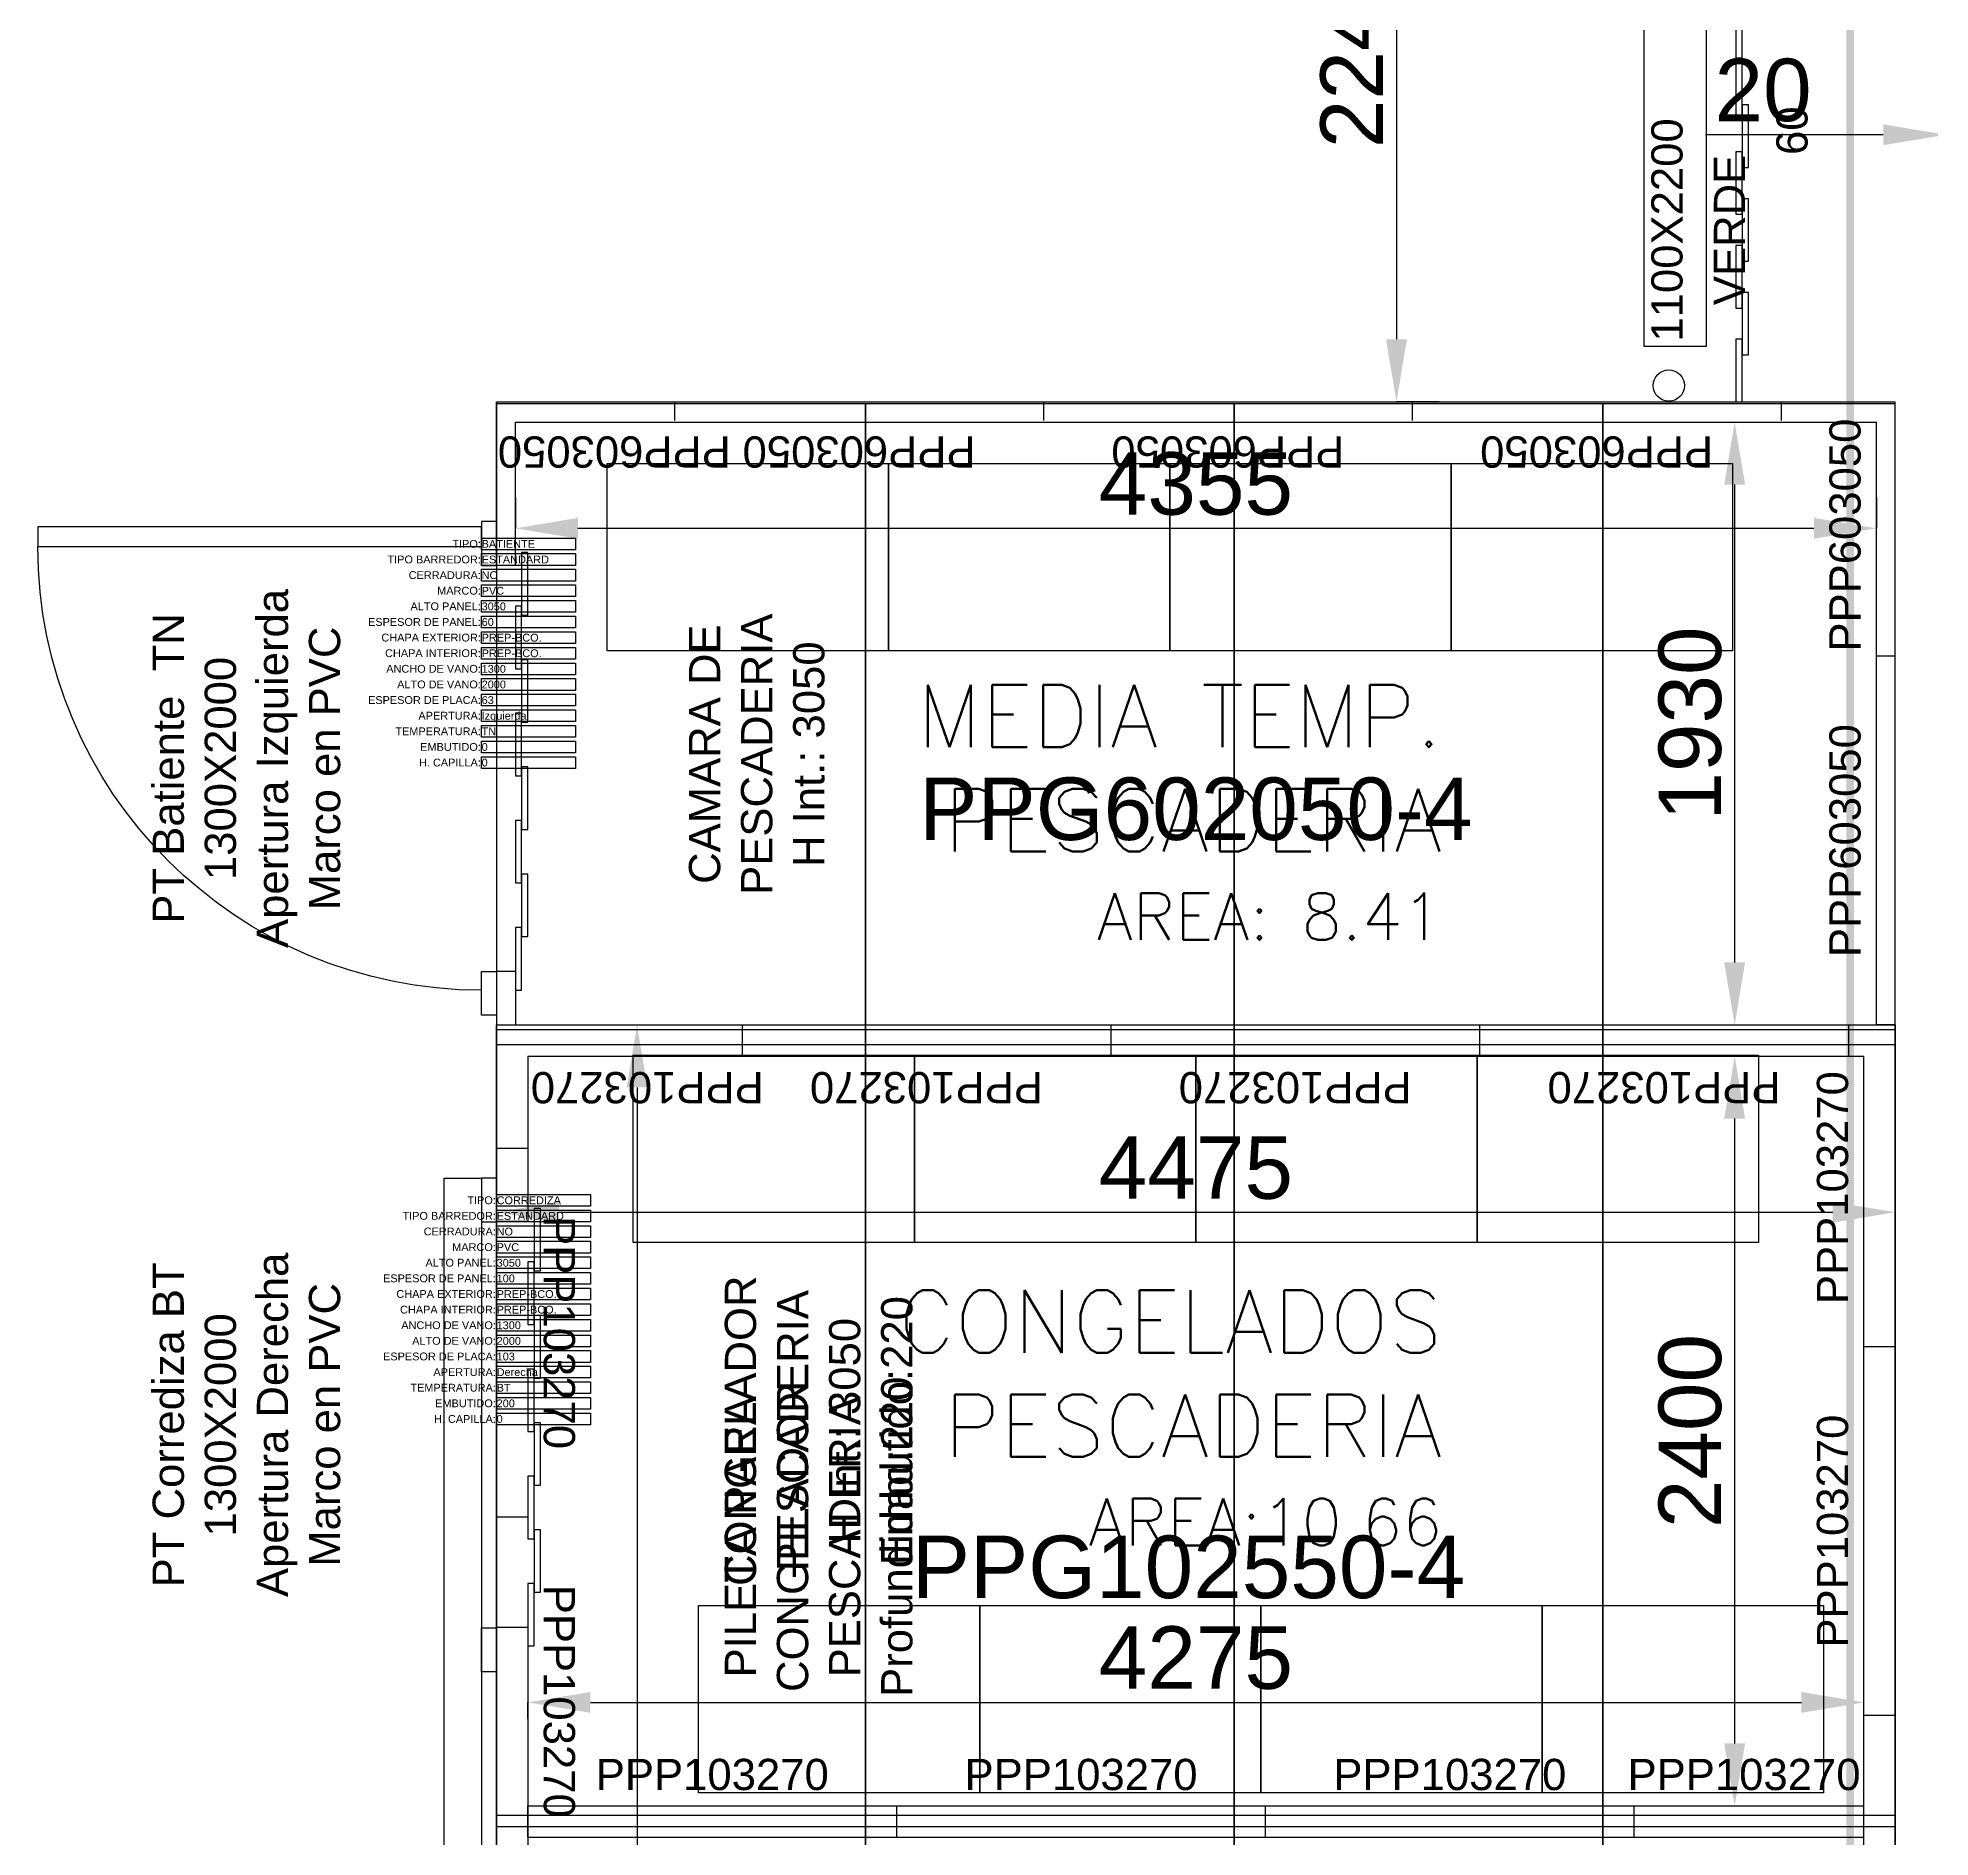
# Model space of a CAD drawing. Header units: millimetres. Extents: x 1478096 to 1808313, y 619971 to 762366.
# Drawn here: x 1533846 to 1539901, y 695134 to 700893 of the extents above; entities that cross this region are included whole.
import ezdxf
from ezdxf.enums import TextEntityAlignment as Align

# ---------------------------------------------------------------- set-up
doc = ezdxf.new("R2010")
doc.units = ezdxf.units.MM
doc.header["$LTSCALE"] = 10
doc.linetypes.add('CENTERX2', pattern=[4, 2.5, -0.5, 0.5, -0.5])
for name, color, linetype in [('COSTAN-CAM-CORT BANDAS', 4, 'Continuous'), ('COSTAN-CAM-CORT BANDAS NOM', 7, 'Continuous'), ('COSTAN-CAM-COTAS', 7, 'Continuous'), ('COSTAN-CAM-EJES', 251, 'CENTERX2'), ('COSTAN-CAM-LAT NUM', 6, 'Continuous'), ('COSTAN-CAM-LATERALES', 5, 'Continuous'), ('COSTAN-CAM-NOMENCLATURAS', 7, 'Continuous'), ('COSTAN-CAM-PIL-AISLACION', 45, 'Continuous'), ('COSTAN-CAM-PUERTAS', 4, 'Continuous'), ('COSTAN-CAM-PUERTAS-NOM', 7, 'Continuous'), ('COSTAN-CAM-TECHOS NOMENCLATURAS', 7, 'Continuous'), ('COSTAN-CAM-TECHOS-100', 21, 'Continuous'), ('COSTAN-CAM-TECHOS-60', 1, 'Continuous'), ('COSTAN-EXH-COTAS', 7, 'Continuous'), ('DC-ARQ-EQUIP. PREP.', 30, 'Continuous'), ('DC-ARQ-TEXTOS', 7, 'Continuous')]:
    doc.layers.add(name, color=color, linetype=linetype)
doc.layers.add('COSTAN-CAM-PTAS-AUXILIAR', color=8, linetype='Continuous', plot=False)
doc.styles.add('costan', font='arial.ttf')
doc.styles.get("Standard").update_dxf_attribs({"font": 'arial.ttf'})
doc.dimstyles.new('COSTAN-MM-100', dxfattribs={"dimtxt": 200, "dimasz": 200, "dimexe": 0, "dimexo": 0, "dimgap": 40, "dimtad": 1, "dimdec": 0, "dimzin": 0, "dimdsep": 46, "dimtxsty": 'costan', "dimblk1": 'ARCHTICK', "dimblk2": 'ARCHTICK', "dimcen": 0, "dimclrd": 256, "dimclre": 256, "dimclrt": 256, "dimadec": 0, "dimazin": 0, "dimtfac": 1, "dimtdec": 0, "dimtofl": 0, "dimtmove": 0, "dimatfit": 3, "dimfxl": 0, "dimtolj": 1, "dimtzin": 0, "dimarcsym": 0})

# ---------------------------------------------------------------- blocks, each defined once
blk = doc.blocks.new('RE-PLANTABASE(XREF)$0$Estanteria90x60')
blk.add_lwpolyline([(0, 0), (0, 0.6), (0.9, 0.6), (0.9, 0)], close=True)
blk = doc.blocks.new('*D174')
at = {"layer": 'COSTAN-CAM-COTAS', "lineweight": -2, "transparency": 16777216}
for p, q in [((1539275.3, 695433.7), (1539275.3, 697433.5)), ((1539275.3, 695233.7), (1539275.3, 695233.7))]:
    blk.add_line(p, q, dxfattribs=at)
at = {"layer": 'COSTAN-CAM-COTAS', "transparency": 16777216}
for points in [[(1539241.9, 697433.5), (1539308.6, 697433.5), (1539275.3, 697633.5)], [(1539241.9, 695433.7), (1539308.6, 695433.7), (1539275.3, 695233.7)]]:
    blk.add_solid(points, dxfattribs=at)
at = {"layer": 'Defpoints', "color": 0, "transparency": 16777216}
for p in [(1539275.3, 697633.5, 112421.9), (1539275.3, 697633.5), (1539275.3, 695233.7, 112421.9)]:
    blk.add_point(p, dxfattribs=at)
at = {"layer": 'COSTAN-CAM-COTAS', "transparency": 16777216, "insert": (1539133.2, 696433.6), "char_height": 200, "attachment_point": 5, "rotation": 90, "style": 'costan'}
blk.add_mtext('\\A1;2400', dxfattribs=at)
blk = doc.blocks.new('_ARCHTICK')
at = {"color": 0, "linetype": 'ByBlock', "const_width": 0.15}
blk.add_lwpolyline([(-0.5, -0.5), (0.5, 0.5)], dxfattribs=at)
blk = doc.blocks.new('*D175')
at = {"layer": 'COSTAN-CAM-COTAS', "lineweight": -2, "transparency": 16777216}
for p, q in [((1539275.3, 697933.5), (1539275.3, 699463)), ((1539275.3, 697733.5), (1539275.3, 697733.5))]:
    blk.add_line(p, q, dxfattribs=at)
at = {"layer": 'COSTAN-CAM-COTAS', "transparency": 16777216}
for points in [[(1539241.9, 699463), (1539308.6, 699463), (1539275.3, 699663)], [(1539241.9, 697933.5), (1539308.6, 697933.5), (1539275.3, 697733.5)]]:
    blk.add_solid(points, dxfattribs=at)
at = {"layer": 'Defpoints', "color": 0, "transparency": 16777216}
for p in [(1539275.3, 699663, 112421.9), (1539275.3, 699663), (1539275.3, 697733.5, 112421.9)]:
    blk.add_point(p, dxfattribs=at)
at = {"layer": 'COSTAN-CAM-COTAS', "transparency": 16777216, "insert": (1539133.1, 698698.2), "char_height": 200, "attachment_point": 5, "rotation": 90, "style": 'costan'}
blk.add_mtext('\\A1;1930', dxfattribs=at)
blk = doc.blocks.new('*D180')
at = {"layer": 'COSTAN-CAM-COTAS', "lineweight": -2, "transparency": 16777216}
for p, q in [((1535413.9, 695512.7), (1535413.9, 695565.1)), ((1535613.9, 695565.1), (1539488.9, 695565.1)), ((1539688.9, 695512.7), (1539688.9, 695565.1))]:
    blk.add_line(p, q, dxfattribs=at)
at = {"layer": 'COSTAN-CAM-COTAS', "transparency": 16777216}
for points in [[(1535613.9, 695598.4), (1535613.9, 695531.8), (1535413.9, 695565.1)], [(1539488.9, 695598.4), (1539488.9, 695531.8), (1539688.9, 695565.1)]]:
    blk.add_solid(points, dxfattribs=at)
at = {"layer": 'Defpoints', "color": 0, "transparency": 16777216}
for p in [(1539688.9, 695565.1), (1535413.9, 695512.7, 112421.9), (1539688.9, 695512.7, 112421.9)]:
    blk.add_point(p, dxfattribs=at)
at = {"layer": 'COSTAN-CAM-COTAS', "transparency": 16777216, "insert": (1537551.4, 695707.2), "char_height": 200, "attachment_point": 5, "style": 'costan'}
blk.add_mtext('\\A1;4275', dxfattribs=at)
blk = doc.blocks.new('*D181')
at = {"layer": 'COSTAN-CAM-COTAS', "lineweight": -2, "transparency": 16777216}
for p, q in [((1535373.9, 699422.8), (1535373.9, 699323.1)), ((1539728.9, 699422.8), (1539728.9, 699323.1)), ((1535573.9, 699323.1), (1539528.9, 699323.1))]:
    blk.add_line(p, q, dxfattribs=at)
at = {"layer": 'COSTAN-CAM-COTAS', "transparency": 16777216}
for points in [[(1535573.9, 699356.4), (1535573.9, 699289.7), (1535373.9, 699323.1)], [(1539528.9, 699356.4), (1539528.9, 699289.7), (1539728.9, 699323.1)]]:
    blk.add_solid(points, dxfattribs=at)
at = {"layer": 'Defpoints', "color": 0, "transparency": 16777216}
for p in [(1535373.9, 699422.8, 112421.9), (1539728.9, 699422.8, 112421.9), (1539728.9, 699323.1)]:
    blk.add_point(p, dxfattribs=at)
at = {"layer": 'COSTAN-CAM-COTAS', "transparency": 16777216, "insert": (1537551.4, 699465.2), "char_height": 200, "attachment_point": 5, "style": 'costan'}
blk.add_mtext('\\A1;4355', dxfattribs=at)
blk = doc.blocks.new('*D195')
at = {"layer": 'COSTAN-CAM-PIL-AISLACION', "lineweight": -2, "transparency": 16777216}
for p, q in [((1535313.9, 697733.5), (1535763.2, 697733.5)), ((1535763.2, 697533.5), (1535763.2, 691938.3)), ((1535313.9, 691738.3), (1535763.2, 691738.3))]:
    blk.add_line(p, q, dxfattribs=at)
at = {"layer": 'COSTAN-CAM-PIL-AISLACION', "transparency": 16777216}
for points in [[(1535796.5, 697533.5), (1535729.9, 697533.5), (1535763.2, 697733.5)], [(1535796.6, 691938.3), (1535729.9, 691938.3), (1535763.2, 691738.3)]]:
    blk.add_solid(points, dxfattribs=at)
at = {"layer": 'Defpoints', "color": 0, "transparency": 16777216}
for p in [(1535313.9, 697733.5, 112421.9), (1535313.9, 691738.3), (1535763.2, 691738.3)]:
    blk.add_point(p, dxfattribs=at)
at = {"layer": 'COSTAN-CAM-PIL-AISLACION', "transparency": 16777216, "insert": (1535905.3, 694735.9), "char_height": 200, "attachment_point": 5, "rotation": 270.00021, "style": 'costan'}
blk.add_mtext('\\A1;5995', dxfattribs=at)
blk = doc.blocks.new('*D196')
at = {"layer": 'COSTAN-CAM-PIL-AISLACION', "lineweight": -2, "transparency": 16777216}
for p, q in [((1535313.9, 697733.5), (1535313.9, 697133.9)), ((1539788.9, 697733.5), (1539788.9, 697133.9)), ((1535513.9, 697133.9), (1539588.9, 697133.9))]:
    blk.add_line(p, q, dxfattribs=at)
at = {"layer": 'COSTAN-CAM-PIL-AISLACION', "transparency": 16777216}
for points in [[(1535513.9, 697167.3), (1535513.9, 697100.6), (1535313.9, 697133.9)], [(1539588.9, 697167.3), (1539588.9, 697100.6), (1539788.9, 697133.9)]]:
    blk.add_solid(points, dxfattribs=at)
at = {"layer": 'Defpoints', "color": 0, "transparency": 16777216}
for p in [(1535313.9, 697733.5, 112421.9), (1539788.9, 697733.5), (1539788.9, 697133.9)]:
    blk.add_point(p, dxfattribs=at)
at = {"layer": 'COSTAN-CAM-PIL-AISLACION', "transparency": 16777216, "insert": (1537551.4, 697275.6), "char_height": 200, "attachment_point": 5, "style": 'costan'}
blk.add_mtext('\\A1;4475', dxfattribs=at)
blk = doc.blocks.new('COSTAN-CAM-INFO-PTAS')
at = {"layer": 'COSTAN-CAM-PTAS-AUXILIAR'}
for points in [[(0, 737.5), (300, 737.5), (300, 700), (0, 700)], [(0, 687.5), (300, 687.5), (300, 650), (0, 650)], [(0, 637.5), (300, 637.5), (300, 600), (0, 600)], [(0, 587.5), (300, 587.5), (300, 550), (0, 550)], [(0, 537.5), (300, 537.5), (300, 500), (0, 500)], [(0, 487.5), (300, 487.5), (300, 450), (0, 450)], [(0, 437.5), (300, 437.5), (300, 400), (0, 400)], [(0, 387.5), (300, 387.5), (300, 350), (0, 350)], [(0, 337.5), (300, 337.5), (300, 300), (0, 300)], [(0, 287.5), (300, 287.5), (300, 250), (0, 250)], [(0, 237.5), (300, 237.5), (300, 200), (0, 200)], [(0, 187.5), (300, 187.5), (300, 150), (0, 150)], [(0, 137.5), (300, 137.5), (300, 100), (0, 100)], [(0, 87.5), (300, 87.5), (300, 50), (0, 50)], [(0, 37.5), (300, 37.5), (300, 0), (0, 0)]]:
    blk.add_lwpolyline(points, close=True, dxfattribs=at)
at = {"layer": 'COSTAN-CAM-PTAS-AUXILIAR', "char_height": 25, "attachment_point": 6, "style": 'costan'}
for s, insert, width in [('TIPO:', (-2.5, 718.75), 159.3026), ('TIPO BARREDOR:', (-2.5, 668.75), 370.6277), ('CERRADURA:', (-2.5, 618.75), 370.735), ('MARCO:', (-2.5, 568.75), 247.3286), ('ALTO PANEL:', (-2.5, 518.75), 493.1993), ('ESPESOR DE PANEL:', (-2.5, 468.75), 437.8928), ('CHAPA EXTERIOR:', (-2.5, 418.75), 493.1993), ('CHAPA INTERIOR:', (-2.5, 368.75), 437.8928), ('ANCHO DE VANO:', (-2.5, 318.75), 428.6751), ('ALTO DE VANO:', (-2.5, 268.75), 435.2592), ('ESPESOR DE PLACA:', (-2.5, 218.75), 435.2592), ('TEMPERATURA:', (-2.5, 118.75), 435.2592), ('APERTURA:', (-2.5, 168.75), 428.6751), ('EMBUTIDO:', (-2.5, 68.75), 428.6751), ('H. CAPILLA:', (-2.5, 18.75), 435.2592)]:
    blk.add_mtext(s, dxfattribs=dict(at, insert=insert, width=width))
at = {"layer": 'COSTAN-CAM-PTAS-AUXILIAR', "style": 'costan', "flags": 4}
for tag, p in [('TIPO', (0, 718.75)), ('BARREDOR', (0, 668.75)), ('CERRADURA', (0, 618.75)), ('MARCO', (0, 568.75)), ('HPANEL', (0, 518.75)), ('CHAPAE', (0, 418.75)), ('ESPPANEL', (0, 468.75)), ('CHAPAI', (0, 368.75)), ('ANCHOVANO', (0, 318.75)), ('ALTOVANO', (0, 268.75)), ('ESPPLACA', (0, 218.75)), ('APERTURA', (0, 168.75)), ('TEMP', (0, 118.75)), ('EMBUTIDO', (0, 68.75)), ('HCAPILLA', (0, 18.75))]:
    blk.add_attdef(tag, text='', height=25, dxfattribs=at).set_placement(p, align=Align.MIDDLE_LEFT)
blk = doc.blocks.new('COSTAN-CAM-PANEL-TECHO')
blk.add_lwpolyline([(0, 0), (1, 0), (1, 1), (0, 1)], close=True)
blk = doc.blocks.new('COSTAN-CAM-CB')
at = {"layer": 'COSTAN-CAM-CORT BANDAS', "extrusion": (0, 1.34707e-15, -1)}
blk.add_lwpolyline([(0, -20), (-200, -20), (-200, 0), (0, 0)], close=True, dxfattribs=at)
blk = doc.blocks.new('COSTAN-CAM-CB2')
at = {"layer": 'COSTAN-CAM-CORT BANDAS', "extrusion": (0, 1.34707e-15, -1)}
blk.add_lwpolyline([(0, -40), (-200, -40), (-200, -20), (0, -20)], close=True, dxfattribs=at)
blk = doc.blocks.new('COSTAN-CAM-INFO-CB')
at = {"style": 'costan'}
for tag, flags, p in [('CORTINA', 14, (0, 200)), ('DEBANDAS', 14, (0, 0)), ('MEDIDAS', 4, (0, -200))]:
    blk.add_attdef(tag, text='', height=100, dxfattribs=dict(at, flags=flags)).set_placement(p, align=Align.MIDDLE_CENTER)
at = {"layer": 'COSTAN-CAM-PTAS-AUXILIAR', "style": 'costan', "flags": 4}
blk.add_attdef('TIPO', text='', height=100, dxfattribs=at).set_placement((0, -400), align=Align.MIDDLE_CENTER)
at = {"layer": 'COSTAN-CAM-PTAS-AUXILIAR', "style": 'costan', "flags": 14}
blk.add_attdef('JAMBAS:', text='', height=100, dxfattribs=at).set_placement((181.5, -600), align=Align.MIDDLE_RIGHT)
at = {"layer": 'COSTAN-CAM-PTAS-AUXILIAR', "style": 'costan', "flags": 4}
blk.add_attdef('ESPESOR', text='', height=100, dxfattribs=at).set_placement((240, -600), align=Align.MIDDLE_LEFT)
blk = doc.blocks.new('*D244')
at = {"layer": 'COSTAN-CAM-COTAS', "lineweight": -2, "transparency": 16777216}
for p, q in [((1538373.2, 701973.1), (1538193.1, 701973.1)), ((1538193.1, 701773.1), (1538193.1, 699928)), ((1538329.3, 699728), (1538193.1, 699728))]:
    blk.add_line(p, q, dxfattribs=at)
at = {"layer": 'COSTAN-CAM-COTAS', "transparency": 16777216}
for points in [[(1538159.8, 701773.1), (1538226.5, 701773.1), (1538193.1, 701973.1)], [(1538159.8, 699928), (1538226.5, 699928), (1538193.1, 699728)]]:
    blk.add_solid(points, dxfattribs=at)
at = {"layer": 'Defpoints', "color": 0, "transparency": 16777216}
for p in [(1538373.2, 701973.1), (1538193.1, 699728), (1538329.3, 699728)]:
    blk.add_point(p, dxfattribs=at)
at = {"layer": 'COSTAN-CAM-COTAS', "transparency": 16777216, "insert": (1538051, 700850.6), "char_height": 200, "attachment_point": 5, "rotation": 90, "style": 'costan'}
blk.add_mtext('\\A1;2245', dxfattribs=at)
blk = doc.blocks.new('*D513')
at = {"layer": 'COSTAN-EXH-COTAS', "lineweight": -2, "transparency": 16777216}
for p, q in [((1539750.8, 700582.7), (1539181.5, 700582.7)), ((1540170.8, 700582.7), (1540370.8, 700582.7))]:
    blk.add_line(p, q, dxfattribs=at)
at = {"layer": 'COSTAN-EXH-COTAS', "transparency": 16777216}
for points in [[(1539750.8, 700616), (1539750.8, 700549.3), (1539950.8, 700582.7)], [(1540170.8, 700616), (1540170.8, 700549.3), (1539970.8, 700582.7)]]:
    blk.add_solid(points, dxfattribs=at)
at = {"layer": 'Defpoints', "color": 0, "transparency": 16777216}
for p in [(1539950.8, 700582.7), (1539950.8, 700582.7), (1539970.8, 700582.7)]:
    blk.add_point(p, dxfattribs=at)
at = {"layer": 'COSTAN-EXH-COTAS', "transparency": 16777216, "insert": (1539366.2, 700724.8), "char_height": 200, "attachment_point": 5, "style": 'costan'}
blk.add_mtext('\\A1;20', dxfattribs=at)

msp = doc.modelspace()

# ---------------------------------------------------------------- linework, layer by layer
at = {"elevation": 0.005}
msp.add_lwpolyline([(1538984.722, 699906.247), (1539184.722, 699906.247), (1539184.722, 701677.807), (1538984.722, 701677.807)], close=True, dxfattribs=at)
msp.add_circle((1539064.531, 699779.784, 0.005), 50)
at = {"layer": 'COSTAN-CAM-EJES', "const_width": 25}
msp.add_lwpolyline([(1539645.049, 619983.43), (1539645.049, 762353.176)], dxfattribs=at)
at = {"layer": 'COSTAN-CAM-LATERALES'}
for p, q in [((1535313.901, 699728.038), (1539788.945, 699728.037)), ((1535313.901, 699728.038), (1535313.901, 699663.038)), ((1535313.901, 699204.406), (1535313.901, 699728.038)), ((1535883.532, 699728.038), (1535883.532, 699668.038)), ((1537063.532, 699728.038), (1537063.532, 699668.038)), ((1538243.532, 699728.037), (1538243.532, 699668.037)), ((1539423.532, 699728.037), (1539423.532, 699668.037)), ((1539788.945, 692969.672), (1539788.945, 699728.037)), ((1535373.901, 699663.038), (1539728.945, 699663.037)), ((1535373.901, 699204.406), (1535373.901, 699663.038)), ((1539728.945, 697733.45), (1539728.945, 699663.037)), ((1535378.9, 699204.406), (1535313.901, 699204.406)), ((1539788.946, 698913.451), (1539728.946, 698913.451)), ((1535313.901, 697904.406), (1535313.901, 697105.407)), ((1535373.901, 697904.406), (1535313.901, 697904.406)), ((1535373.901, 697904.406), (1535373.901, 697733.451)), ((1535313.901, 697733.451), (1539788.945, 697733.451)), ((1536099.141, 697733.451), (1536099.141, 697633.451)), ((1537279.141, 697733.451), (1537279.141, 697633.451)), ((1538459.141, 697733.451), (1538459.141, 697633.451)), ((1539639.141, 697733.451), (1539639.141, 697633.451)), ((1539788.945, 697733.451), (1539728.945, 697733.451)), ((1535413.901, 697633.451), (1535413.901, 697105.407)), ((1535413.901, 697633.451), (1539688.945, 697633.451)), ((1539688.945, 695233.692), (1539688.945, 697633.451)), ((1535313.899, 697338.691), (1535413.899, 697338.69)), ((1535313.901, 697105.407), (1535413.901, 697105.407)), ((1539788.946, 696703.256), (1539688.946, 696703.256)), ((1535313.893, 696158.691), (1535413.893, 696158.69)), ((1535313.901, 695805.407), (1535313.899, 694003.407)), ((1535313.901, 695805.407), (1535413.901, 695805.407)), ((1535413.901, 695805.407), (1535413.899, 694003.407)), ((1539788.946, 695523.256), (1539688.946, 695523.256)), ((1539688.945, 693069.672), (1539688.945, 695372.064)), ((1535413.9, 695233.694), (1539688.945, 695233.692)), ((1535413.9, 695133.694), (1535413.9, 695233.694)), ((1536593.9, 695133.693), (1536593.9, 695233.693)), ((1537773.9, 695133.693), (1537773.9, 695233.693)), ((1538953.9, 695133.693), (1538953.9, 695233.693)), ((1535413.9, 695133.694), (1539688.945, 695133.692))]:
    msp.add_line(p, q, dxfattribs=at)
at = {"layer": 'COSTAN-CAM-PIL-AISLACION'}
msp.add_lwpolyline([(1535313.901, 697733.451), (1539788.945, 697733.451), (1539788.945, 691738.284), (1535313.901, 691738.284)], close=True, dxfattribs=at)
at = {"layer": 'COSTAN-CAM-PUERTAS', "extrusion": (-1.22461e-16, 2.71917e-32, -1)}
for points in [[(-1535313.901, 699204.406), (-1535313.901, 699344.406), (-1535265.901, 699344.406), (-1535265.901, 699204.406)], [(-1535265.901, 699264.406), (-1535265.901, 699327.406), (-1533845.901, 699327.406), (-1533845.901, 699264.406)], [(-1535313.901, 697904.406), (-1535313.901, 697764.406), (-1535265.901, 697764.406), (-1535265.901, 697904.406)], [(-1535265.901, 697243.407), (-1535265.901, 694143.407), (-1535145.901, 694143.407), (-1535145.901, 697243.407)], [(-1535313.901, 697103.407), (-1535313.901, 697243.407), (-1535265.901, 697243.407), (-1535265.901, 697103.407)], [(-1535313.901, 695803.407), (-1535313.901, 695663.407), (-1535265.901, 695663.407), (-1535265.901, 695803.407)]]:
    msp.add_lwpolyline(points, close=True, dxfattribs=at)
msp.add_arc((-1535265.901, 699264.406), 1420, 270, 0, dxfattribs=at)

# ---------------------------------------------------------------- block references
at = {"layer": 'COSTAN-CAM-CORT BANDAS', "row_count": 1, "row_spacing": 0}
for name, p, rotation, column_count, column_spacing in [('COSTAN-CAM-CB', (1539279.468, 700828.037), 89.99997138489766, 4, 315.016532926441), ('COSTAN-CAM-CB', (1539279.468, 699728.037), 89.99997138490308, 4, 300.0000000000069), ('COSTAN-CAM-CB2', (1539279.468, 699878.037), 89.99997138490308, 3, 300.0000000000069), ('COSTAN-CAM-CB2', (1535373.901, 698016.552), 90, 4, 342.8571428571428), ('COSTAN-CAM-CB', (1535373.901, 697845.124), 90, 4, 342.8571428571428), ('COSTAN-CAM-CB2', (1535413.901, 695917.553), 90, 4, 342.8571428571428), ('COSTAN-CAM-CB', (1535413.901, 695746.124), 90, 4, 342.8571428571428)]:
    msp.add_blockref(name, p, dxfattribs=dict(at, rotation=rotation, column_count=column_count, column_spacing=column_spacing))
at = {"layer": 'COSTAN-CAM-CORT BANDAS NOM'}
ref = msp.add_blockref('COSTAN-CAM-INFO-CB', (1538858.565, 700278.037), dxfattribs=dict(at, rotation=90))
ref.add_attrib('MEDIDAS', '1100X2200', dxfattribs={"layer": '0', "height": 100, "rotation": 90, "style": 'costan', "flags": 4}).set_placement((1539058.565, 700278.037), align=Align.MIDDLE_CENTER)
ref.add_attrib('TIPO', 'VERDE', dxfattribs={"layer": 'COSTAN-CAM-PTAS-AUXILIAR', "height": 100, "rotation": 90, "style": 'costan', "flags": 4}).set_placement((1539258.565, 700278.037), align=Align.MIDDLE_CENTER)
ref.add_attrib('ESPESOR', '60', dxfattribs={"layer": 'COSTAN-CAM-PTAS-AUXILIAR', "height": 100, "rotation": 90, "style": 'costan', "flags": 4}).set_placement((1539458.565, 700518.037), align=Align.MIDDLE_LEFT)
at = {"layer": 'COSTAN-CAM-PTAS-AUXILIAR'}
for p, values in [((1535265.9, 698554.406), {'TIPO': 'BATIENTE', 'BARREDOR': 'ESTANDARD', 'CERRADURA': 'NO', 'MARCO': 'PVC', 'HPANEL': '3050', 'ESPPANEL': '60', 'CHAPAE': 'PREP-BCO.', 'CHAPAI': 'PREP-BCO.', 'ANCHOVANO': '1300', 'ALTOVANO': '2000', 'ESPPLACA': '63', 'APERTURA': 'Izquierda', 'TEMP': 'TN', 'EMBUTIDO': '0', 'HCAPILLA': '0'}), ((1535313.901, 696453.407, 112421.869), {'TIPO': 'CORREDIZA', 'BARREDOR': 'ESTANDARD', 'CERRADURA': 'NO', 'MARCO': 'PVC', 'HPANEL': '3050', 'ESPPANEL': '100', 'CHAPAE': 'PREP-BCO.', 'CHAPAI': 'PREP-BCO.', 'ANCHOVANO': '1300', 'ALTOVANO': '2000', 'ESPPLACA': '103', 'APERTURA': 'Derecha  ', 'TEMP': 'BT', 'EMBUTIDO': '200', 'HCAPILLA': '0'})]:
    msp.add_blockref('COSTAN-CAM-INFO-PTAS', p, dxfattribs=at).add_auto_attribs(values)
at = {"layer": 'COSTAN-CAM-TECHOS-100'}
for p, xscale, yscale in [((1535313.901, 695168.214), 1180, 2550), ((1536493.901, 695168.214), 1180, 2550), ((1537673.901, 695168.214), 1180, 2550), ((1538853.901, 695168.214), 935.0445900132181, 2550), ((1535313.895, 691753.32), 1180, 3450), ((1536493.895, 691753.32), 1180, 3450), ((1537673.895, 691753.32), 1180, 3450), ((1538853.895, 691753.32), 935.0505984311458, 3450)]:
    msp.add_blockref('COSTAN-CAM-PANEL-TECHO', p, dxfattribs=dict(at, xscale=xscale, yscale=yscale))
at = {"layer": 'COSTAN-CAM-TECHOS-60', "yscale": 2050}
for p, xscale in [((1535313.901, 697671.173), 1180), ((1536493.901, 697671.173), 1180), ((1537673.901, 697671.173), 1180), ((1538853.901, 697671.173), 935.0445830381941)]:
    msp.add_blockref('COSTAN-CAM-PANEL-TECHO', p, dxfattribs=dict(at, xscale=xscale))
at = {"layer": 'DC-ARQ-EQUIP. PREP.', "xscale": 1000, "yscale": 1000, "zscale": 1000, "rotation": 180}
for p in [(1536567.992, 699530.524), (1537467.992, 699530.524), (1538367.992, 699530.524), (1539267.992, 699530.524), (1536651.259, 697637.14), (1537551.259, 697637.14), (1538451.259, 697637.14), (1539351.259, 697637.14), (1536859.588, 695875.338), (1537759.588, 695875.338), (1538659.588, 695875.338), (1539559.588, 695875.338)]:
    msp.add_blockref('RE-PLANTABASE(XREF)$0$Estanteria90x60', p, dxfattribs=at)

# ---------------------------------------------------------------- texts
at = {"layer": 'COSTAN-CAM-LAT NUM', "char_height": 100, "attachment_point": 5, "style": 'costan'}
for s, insert, rotation in [('PPP603050', (1539628.946, 699301.331), 89.9999817), ('PPP603050', (1535690.385, 699568.038), 179.9999817), ('PPP603050', (1536473.532, 699568.038), 179.9999817), ('PPP603050', (1537653.532, 699568.037), 179.9999817), ('PPP603050', (1538833.532, 699568.037), 179.9999817), ('PPP603050', (1539628.946, 698323.451), 89.9999817), ('PPP103270', (1535795.833, 697533.451), 179.9999976), ('PPP103270', (1536689.141, 697533.451), 179.9999976), ('PPP103270', (1537869.141, 697533.451), 179.9999976), ('PPP103270', (1539049.141, 697533.451), 179.9999976), ('PPP103270', (1539588.946, 697212.658), 89.9999976), ('PPP103270', (1535513.896, 696748.69), 269.9997055), ('PPP103270', (1539588.946, 696113.256), 89.9999976), ('PPP103270', (1535513.89, 695568.69), 269.9997055), ('PPP103270', (1536003.9, 695333.694), 359.9999798), ('PPP103270', (1537183.9, 695333.693), 359.9999798), ('PPP103270', (1538363.9, 695333.693), 359.9999798), ('PPP103270', (1539305.256, 695333.692), 359.9999798)]:
    msp.add_mtext(s, dxfattribs=dict(at, insert=insert, rotation=rotation))
at = {"layer": 'COSTAN-CAM-NOMENCLATURAS', "char_height": 100, "attachment_point": 5, "rotation": 90, "style": 'costan'}
for s, insert in [('CAMARA DE\\PPESCADERIA\\PH Int.: 3050\\P', (1536146.648, 698600.088)), ('CONGELADOR\\PPESCADERIA\\PH Int.: 3050\\PEmbutido:220', (1536344.787, 696434.624))]:
    msp.add_mtext(s, dxfattribs=dict(at, insert=insert))
at = {"layer": 'COSTAN-CAM-PIL-AISLACION', "insert": (1536344.787, 696095.265), "char_height": 100, "attachment_point": 5, "rotation": 90, "style": 'costan'}
msp.add_mtext('PILETA PARA\\PCONGELADOR\\PPESCADERIA\\PProfundidad:220', dxfattribs=at)
at = {"layer": 'COSTAN-CAM-PUERTAS-NOM', "color": 7, "char_height": 100, "attachment_point": 5, "rotation": 90, "style": 'costan'}
for s, insert in [('PT Batiente  TN\\P1300X2000\\PApertura Izquierda\\PMarco en PVC', (1534513.901, 698554.406)), ('PT Corrediza BT\\P1300X2000\\PApertura Derecha  \\PMarco en PVC', (1534513.901, 696453.407, 112421.869))]:
    msp.add_mtext(s, dxfattribs=dict(at, insert=insert))
at = {"layer": 'COSTAN-CAM-TECHOS NOMENCLATURAS', "char_height": 200, "attachment_point": 5, "style": 'costan'}
for s, insert in [('PPG602050-4', (1537551.423, 698423.981)), ('PPG102550-4', (1537527.315, 695997.393))]:
    msp.add_mtext(s, dxfattribs=dict(at, insert=insert))
at = {"layer": 'DC-ARQ-TEXTOS', "char_height": 200, "width": 6614.96635, "attachment_point": 9}
for s, insert in [('{\\Fromans|c0;MEDIA TEMP.\\PPESCADERIA\\P\\H0.75x;AREA: 8.41}', (1538339.596, 698005.5)), ('{\\Fromans|c0;CONGELADOS\\PPESCADERIA\\P\\H0.75x;AREA:10.66}', (1538339.596, 696067.249))]:
    msp.add_mtext(s, dxfattribs=dict(at, insert=insert))

# ---------------------------------------------------------------- dimensions: what is measured, and where the dimension line sits
at = {"layer": 'COSTAN-CAM-COTAS'}
dim = msp.add_linear_dim(base=(1538193.129, 699728.037), p1=(1538373.175, 701973.087), p2=(1538329.321, 699728.037), angle=90, dimstyle='COSTAN-MM-100', override={"dimfxl": 0.18}, dxfattribs=at)
dim.commit()
dim.dimension.update_dxf_attribs({"geometry": '*D244', "text_midpoint": (1538051.014, 700850.562)})
for base, p1, p2, picture, middle in [((1539275.272, 699663.037), (1539275.271, 697733.451, 112421.869), (1539275.272, 699663.037, 112421.869), '*D175', (1539133.089, 698698.244)), ((1539275.27, 697633.451), (1539275.27, 695233.692, 112421.869), (1539275.27, 697633.451, 112421.869), '*D174', (1539133.155, 696433.572))]:
    dim = msp.add_linear_dim(base=base, p1=p1, p2=p2, angle=90, dimstyle='COSTAN-MM-100', dxfattribs=at)
    dim.commit()
    dim.dimension.update_dxf_attribs({"geometry": picture, "text_midpoint": middle})
for base, p1, p2, picture, middle in [((1539728.945, 699323.051), (1535373.901, 699422.827, 112421.869), (1539728.945, 699422.827, 112421.869), '*D181', (1537551.423, 699465.233)), ((1539688.945, 695565.087), (1535413.901, 695512.721, 112421.869), (1539688.945, 695512.721, 112421.869), '*D180', (1537551.423, 695707.201))]:
    dim = msp.add_linear_dim(base=base, p1=p1, p2=p2, dimstyle='COSTAN-MM-100', dxfattribs=at)
    dim.commit()
    dim.dimension.update_dxf_attribs({"geometry": picture, "text_midpoint": middle})
at = {"layer": 'COSTAN-CAM-PIL-AISLACION'}
dim = msp.add_linear_dim(base=(1535763.227, 691738.286), p1=(1535313.901, 697733.451, 112421.869), p2=(1535313.901, 691738.284), angle=90.0002105, dimstyle='COSTAN-MM-100', dxfattribs=at)
dim.commit()
dim.dimension.update_dxf_attribs({"geometry": '*D195', "text_midpoint": (1535905.331, 694735.87)})
dim = msp.add_linear_dim(base=(1539788.945, 697133.935), p1=(1535313.901, 697733.451, 112421.869), p2=(1539788.945, 697733.451), dimstyle='COSTAN-MM-100', dxfattribs=at)
dim.commit()
dim.dimension.update_dxf_attribs({"geometry": '*D196', "text_midpoint": (1537551.423, 697275.64)})
at = {"layer": 'COSTAN-EXH-COTAS'}
dim = msp.add_linear_dim(base=(1539950.762, 700582.65), p1=(1539970.762, 700582.65), p2=(1539950.762, 700582.65), dimstyle='COSTAN-MM-100', dxfattribs=at)
dim.commit()
dim.dimension.update_dxf_attribs({"geometry": '*D513', "text_midpoint": (1539366.151, 700724.765)})

doc.saveas('drawing.dxf')
